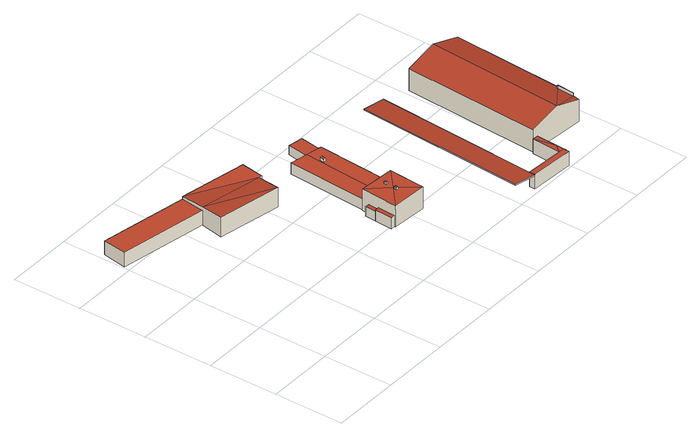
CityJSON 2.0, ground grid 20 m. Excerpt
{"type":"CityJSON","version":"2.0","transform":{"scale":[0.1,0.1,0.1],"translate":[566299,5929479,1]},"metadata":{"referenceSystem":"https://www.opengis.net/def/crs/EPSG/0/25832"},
"CityObjects":{
"building1":{"type":"Building","attributes":{"Grundfläche 2D":"453.160624","Grundhöhe NN":"1.352"},"geometry":[{"type":"Solid","lod":"3","boundaries":[[[[0,1,2]],[[3,4,1,0]],[[5,2,6]],[[0,2,5]],[[7,8,9,10]],[[11,6,2,1,10,9,12]],[[5,6,11,13]],[[0,5,13,14]],[[3,0,14,15]],[[4,3,15,16]],[[4,16,17,10,1]],[[7,10,17,18]],[[8,7,18,19]],[[9,8,19,12]],[[14,13,11,12,19,18,17,16,15]]]],"semantics":{"surfaces":[{"type":"RoofSurface"},{"type":"WallSurface"},{"type":"GroundSurface"}],"values":[[0,0,0,0,0,1,1,1,1,1,1,1,1,1,2]]}}]},
"building2":{"type":"Building","attributes":{"Grundfläche 2D":"371.004905","Grundhöhe NN":"2.249"},"children":["building2-1","building2-2","building2-3"],"geometry":[{"type":"Solid","lod":"3","boundaries":[[[[20,21,22,23]],[[24,23,22]],[[25,22,21]],[[24,22,25]],[[26,27,28,29,30]],[[27,26,31,32,28]],[[33,34,35,36]],[[37,38,39,40]],[[41,42,43,44]],[[44,43,33,36,45,46,21,20,23,47,48]],[[25,21,46,49]],[[24,25,49,50]],[[28,32,51,47,23,24,50,52,29]],[[30,29,52,53]],[[40,54,55,31,26,30,53,56,37]],[[32,31,55,51]],[[34,33,43,42,57]],[[35,34,57,58]],[[36,35,58,45]],[[38,37,56,59]],[[39,38,59,60]],[[40,39,60,54]],[[41,44,48,61]],[[42,41,61,57]],[[58,57,61,48,47,51,55,54,60,59,56,53,52,50,49,46,45]]]],"semantics":{"surfaces":[{"type":"RoofSurface"},{"type":"WallSurface"},{"type":"GroundSurface"}],"values":[[0,0,0,0,0,0,0,0,0,1,1,1,1,1,1,1,1,1,1,1,1,1,1,1,2]]}}]},
"building2-1":{"type":"BuildingInstallation","parents":["building2"],"geometry":[{"type":"MultiSurface","lod":"3","boundaries":[[[62,63,64,65]],[[66,67,65,64]],[[62,65,67,68]],[[68,69,63,62]],[[64,63,69,66]]],"semantics":{"surfaces":[{"type":"RoofSurface"},{"type":"WallSurface"}],"values":[0,1,1,1,1]}}]},
"building2-2":{"type":"BuildingInstallation","parents":["building2"],"geometry":[{"type":"MultiSurface","lod":"3","boundaries":[[[70,71,72,73]],[[73,72,74,75]],[[70,73,75,76]],[[71,70,76,77]],[[72,71,77,74]]],"semantics":{"surfaces":[{"type":"RoofSurface"},{"type":"WallSurface"}],"values":[0,1,1,1,1]}}]},
"building2-3":{"type":"BuildingInstallation","parents":["building2"],"geometry":[{"type":"MultiSurface","lod":"3","boundaries":[[[78,79,80,81]],[[81,80,82,83]],[[83,84,78,81]],[[79,78,84,85]],[[85,82,80,79]]],"semantics":{"surfaces":[{"type":"RoofSurface"},{"type":"WallSurface"}],"values":[0,1,1,1,1]}}]},
"building3":{"type":"Building","attributes":{"Grundfläche 2D":"385.345364","Grundhöhe NN":"1.528"},"geometry":[{"type":"Solid","lod":"3","boundaries":[[[[86,87,88]],[[86,88,89]],[[90,91,92,89,93]],[[94,86,89,92]],[[95,96,97,98,99]],[[87,86,100]],[[101,88,87,100,102]],[[89,88,101,103]],[[95,93,89,103,104,105]],[[93,95,99,90]],[[106,105,104,107]],[[107,108,91,90,99,106]],[[109,110,102,100,86,94,92,91,108,111]],[[97,96,112,113]],[[98,97,113,114]],[[99,98,114,106]],[[105,112,96,95]],[[110,109,111,108,107,104,103,101,102]],[[114,113,112,105,106]]]],"semantics":{"surfaces":[{"type":"RoofSurface"},{"type":"WallSurface"},{"type":"GroundSurface"}],"values":[[0,0,0,0,0,1,1,1,1,1,1,1,1,1,1,1,1,2,2]]}}]},
"building4":{"type":"Building","attributes":{"Grundfläche 2D":"715.775209","Grundhöhe NN":"1.855"},"children":["building4-1"],"geometry":[{"type":"Solid","lod":"3","boundaries":[[[[115,116,117,118,119]],[[120,121,122,123,118]],[[124,121,120]],[[122,125,126,119,118,123]],[[117,116,115,127,128]],[[129,130,124,120,118,117,128,131]],[[121,124,130,132]],[[122,121,132,133]],[[125,122,133,134]],[[126,125,134,135]],[[127,115,119,126,135]],[[129,131,128,127,135,134,133,132,130]]]],"semantics":{"surfaces":[{"type":"RoofSurface"},{"type":"WallSurface"},{"type":"GroundSurface"}],"values":[[0,0,0,0,1,1,1,1,1,1,1,2]]}}]},
"building4-1":{"type":"BuildingInstallation","parents":["building4"],"geometry":[{"type":"MultiSurface","lod":"3","boundaries":[[[136,137,138,139,140]],[[137,136,141,123]],[[138,137,123,142]],[[139,138,142,121]],[[140,139,121,122]],[[136,140,122,141]]],"semantics":{"surfaces":[{"type":"RoofSurface"},{"type":"WallSurface"}],"values":[0,1,1,1,1,1]}}]}
},
"vertices":[
[446,538,56],[274,642,53],[261,572,58],[456,537,56],[469,605,53],[433,471,62],[249,506,62],[18,689,45],[6,618,48],[261,572,48],[274,642,45],[249,506,4],[261,572,4],[433,471,4],[446,538,4],[456,537,4],[469,605,4],[274,642,4],[18,689,4],[6,618,4],
[529,187,76],[529,184,76],[585,233,78],[537,291,76],[641,283,76],[633,177,76],[605,512,46],[602,471,46],[588,287,46],[636,284,45],[652,504,45],[554,522,45],[540,291,45],[533,238,45],[521,239,45],[517,187,45],[529,187,45],[648,505,41],[659,567,39],[616,575,39],[605,512,41],[523,270,40],[521,239,40],[533,238,40],[535,269,40],[529,187,12],[529,184,12],[537,291,12],[535,269,12],[633,177,12],[641,283,12],[540,291,12],[636,284,12],[652,504,12],[605,512,12],[554,522,12],[648,505,12],[521,239,12],[517,187,12],[659,567,12],[616,575,12],[523,270,12],
[591,254,83],[591,262,83],[586,262,83],[586,254,83],[586,262,77],[586,254,77],[591,254,77],[591,262,77],
[588,220,83],[589,229,83],[584,229,83],[583,221,83],[584,229,77],[583,221,77],[588,220,77],[589,229,77],
[611,459,55],[612,470,55],[604,470,55],[603,460,55],[604,470,46],[603,460,46],[611,459,46],[612,470,46],
[1001,49,48],[1003,106,48],[986,108,48],[981,24,48],[870,14,48],[998,7,48],[999,21,48],[871,31,48],[999,22,48],[871,31,47],[902,501,47],[830,506,57],[798,19,57],[870,14,47],[1003,106,47],[986,108,5],[1003,106,5],[981,24,5],[871,31,5],[871,31,44],[870,14,44],[870,14,5],[998,7,5],[999,22,5],[1001,49,5],[999,21,5],[902,501,44],[830,506,54],[798,19,54],
[1012,506,74],[1011,494,74],[986,108,75],[1076,102,99],[1102,500,99],[1077,102,99],[1161,116,75],[1165,166,74],[1162,164,75],[1157,96,75],[1171,166,72],[1192,494,72],[1012,506,9],[986,108,9],[1077,102,9],[1157,96,9],[1076,102,9],[1161,116,9],[1165,166,9],[1171,166,9],[1192,494,9],
[1162,166,84],[1162,164,84],[1159,116,84],[1161,116,84],[1165,166,84],[1162,166,75],[1159,116,75]
]}
